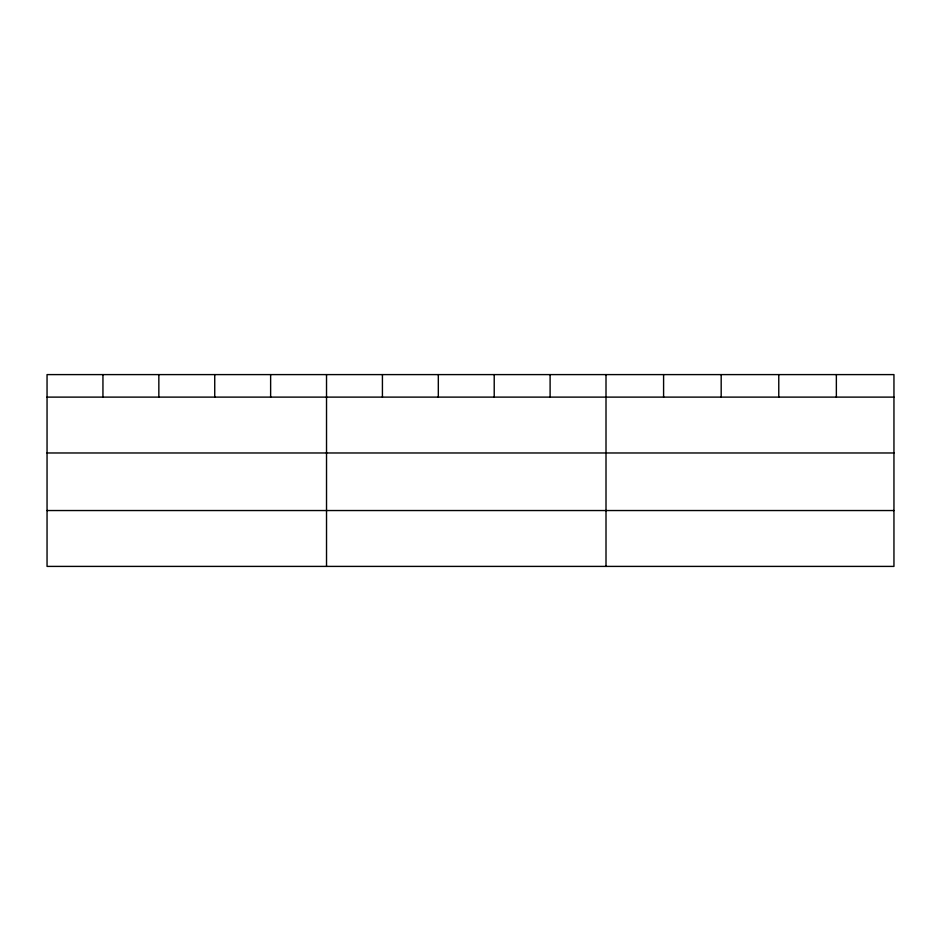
<?xml version="1.0" encoding="UTF-8"?>
<svg xmlns="http://www.w3.org/2000/svg" width="941" height="941" viewBox="0 0 941 941"><rect width="100%" height="100%" fill="white"/><g stroke="black" fill="none" stroke-linecap="round" stroke-linejoin="round"><path stroke-width="1.41" d="M893.95 452.974L893.95 374.6L47.05 374.6L47.05 566.4L893.95 566.4L893.95 452.974L47.05 452.974M47.05 397.114L893.95 397.114M47.05 510.54L893.95 510.54M836.361 374.6L836.361 397.114M778.772 374.6L778.772 397.114M721.182 374.6L721.182 397.114M663.593 374.6L663.593 397.114M606.004 374.6L606.004 566.4M550.109 374.6L550.109 397.114M494.213 374.6L494.213 397.114M438.318 374.6L438.318 397.114M382.422 374.6L382.422 397.114M326.527 374.6L326.527 566.4M270.632 374.6L270.632 397.114M214.736 374.6L214.736 397.114M158.841 374.6L158.841 397.114M102.945 374.6L102.945 397.114"/></g></svg>
